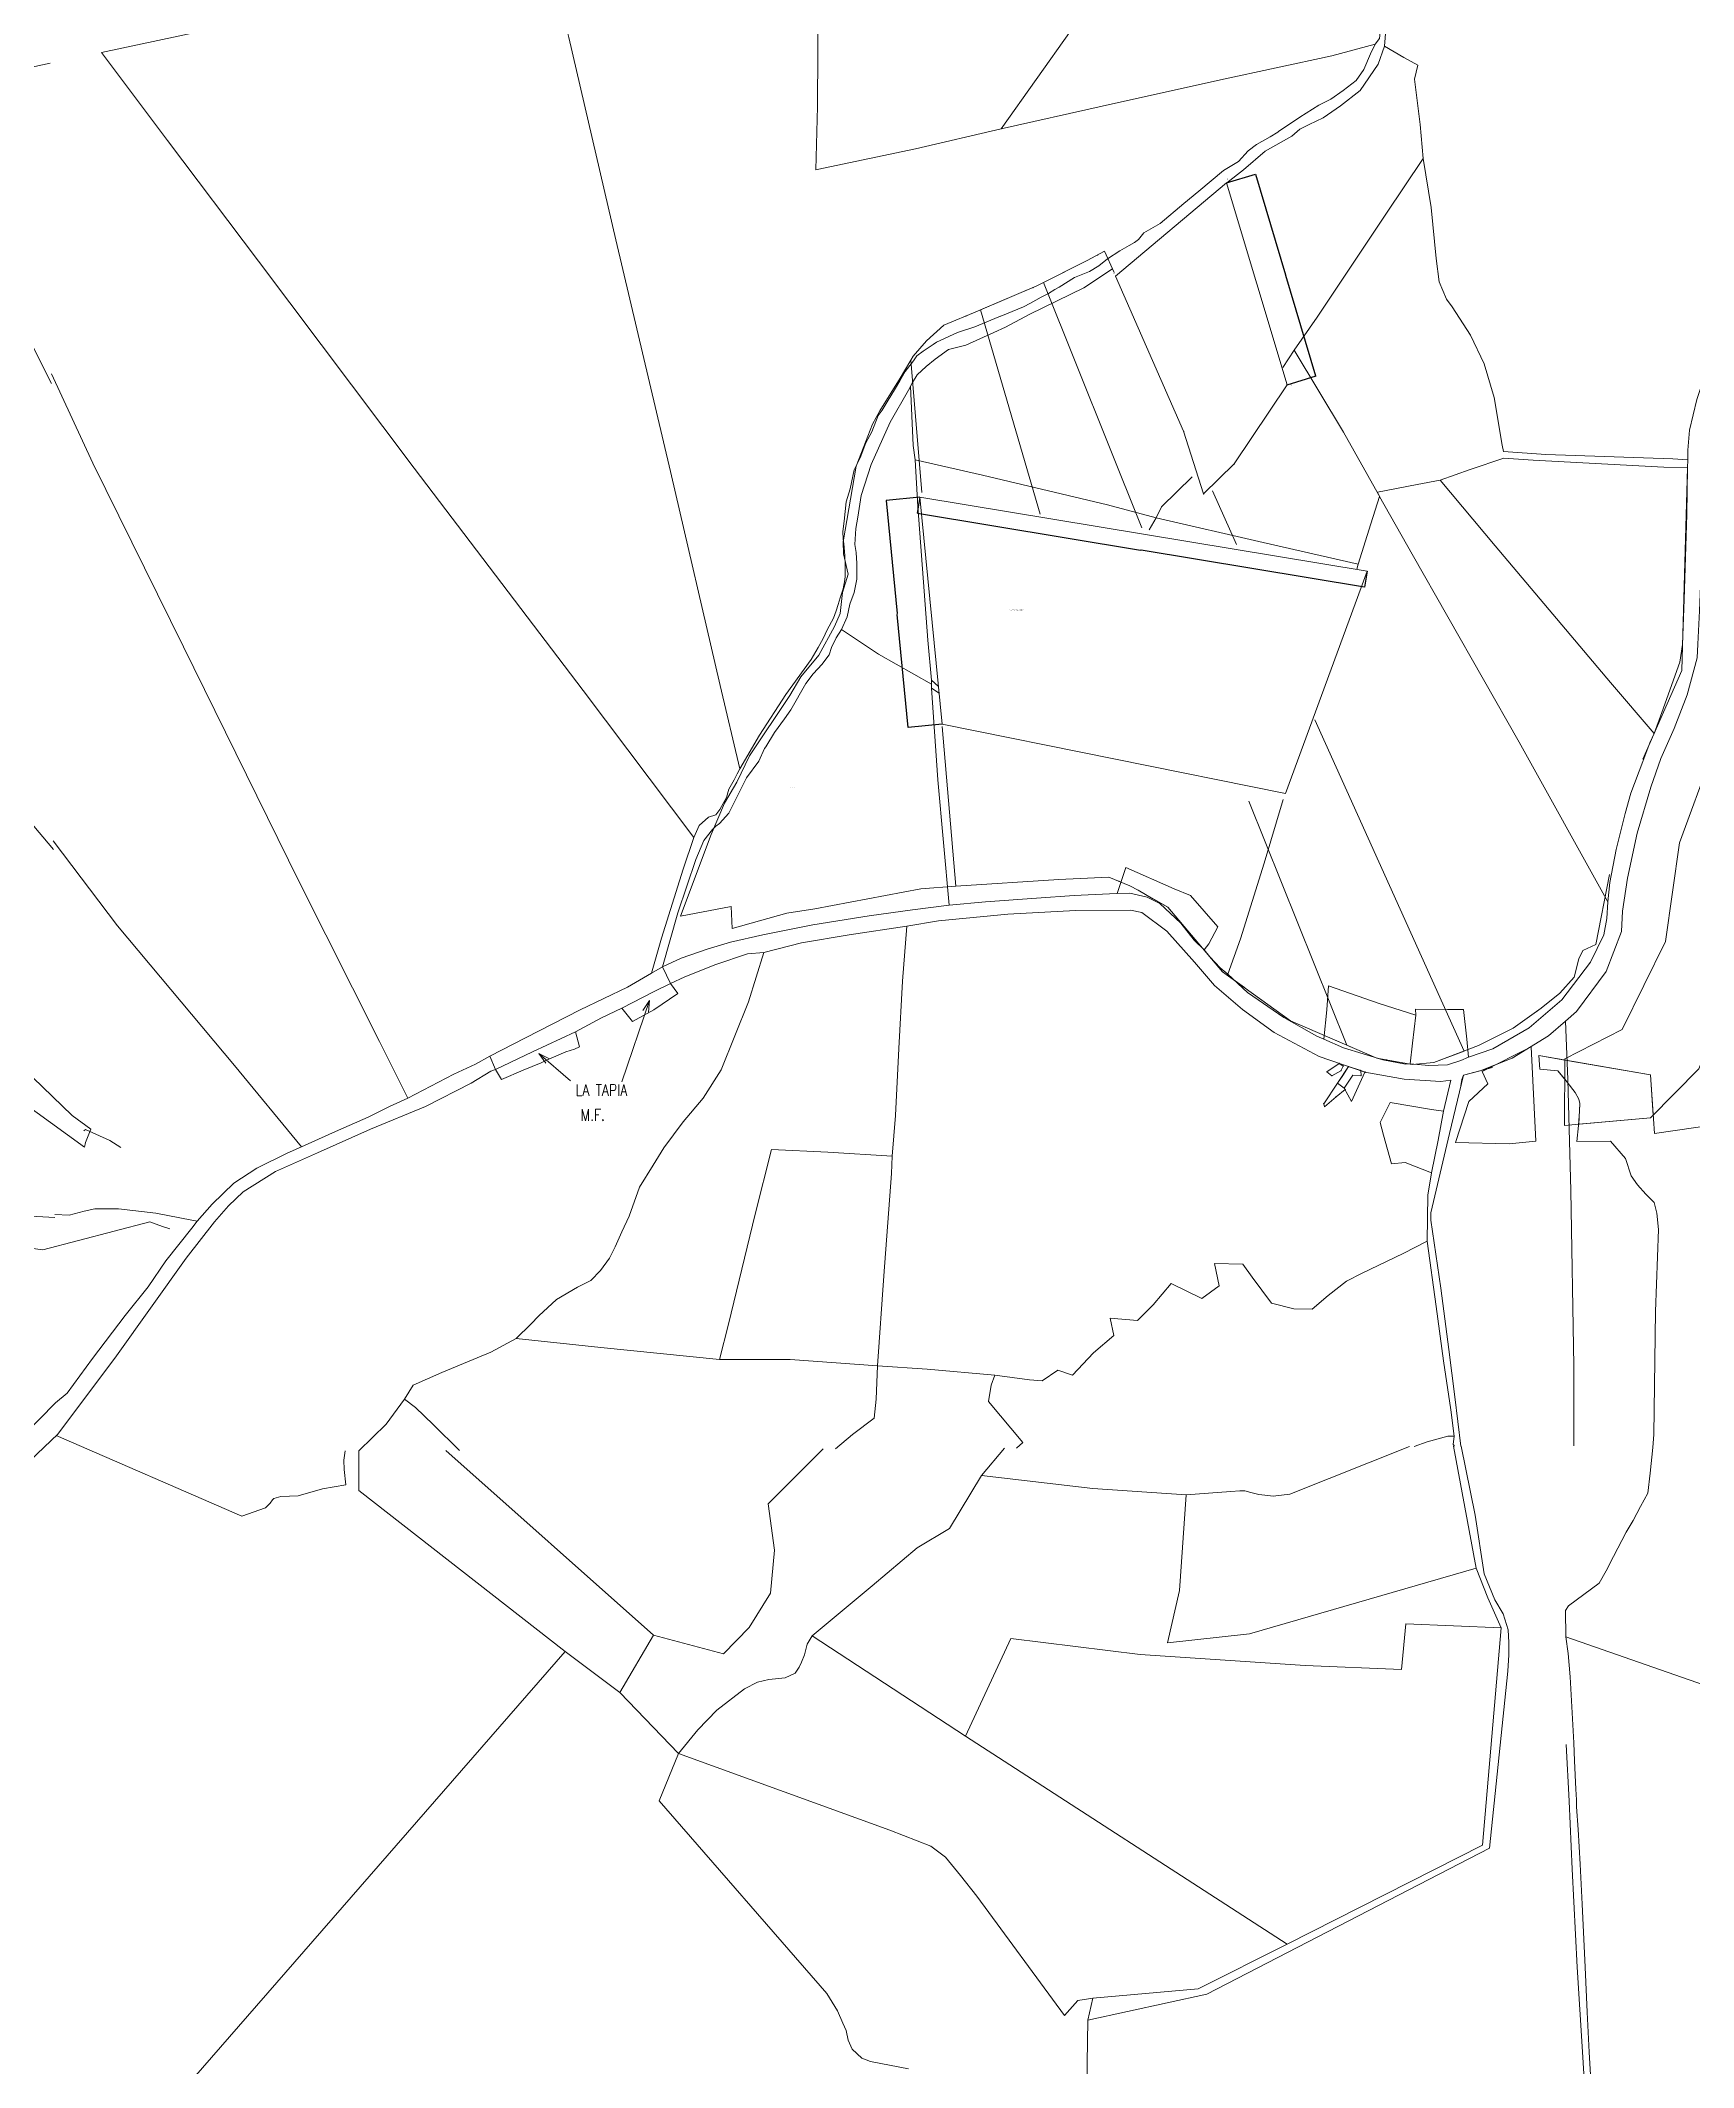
# Model space of a CAD drawing. Header units: millimetres. Extents: x 3522 to 28992, y 3906 to 26953.
# Drawn here: x 15962 to 18862, y 16679 to 20235 of the extents above; entities that cross this region are included whole.
import ezdxf
from ezdxf.enums import TextEntityAlignment as Align

# ---------------------------------------------------------------- set-up
doc = ezdxf.new("R2010")
doc.units = ezdxf.units.MM
for name, color, linetype in [('-2', 1, 'Continuous'), ('-3', 7, 'Continuous'), ('2', 7, 'Continuous'), ('20', 7, 'Continuous'), ('CVL_CUADCON_LIN', 8, 'Continuous'), ('CVL_CUADCON_TIT', 1, 'Continuous'), ('CVL_PUNTO', 250, 'Continuous'), ('CVL_PUNTO_NUM', 2, 'Continuous')]:
    doc.layers.add(name, color=color, linetype=linetype)
doc.layers.add('1ER CEDULA', color=7, linetype='Continuous', lineweight=0)
doc.styles.add('MONOTXT4', font='Monotxt4.shx')
doc.styles.add('ROMANS', font='ROMANS', dxfattribs={"height": 0.2})
doc.dimstyles.new('STANDARD$0', dxfattribs={"dimtxt": 0.6, "dimasz": 0.5, "dimexe": 0.125, "dimexo": 0.000625, "dimgap": 0.0625, "dimtad": 0, "dimzin": 1, "dimdsep": 46, "dimtxsty": 'ROMANS', "dimblk1": 'ARCHTICK', "dimblk2": 'ARCHTICK', "dimsah": 1, "dimcen": 2.5, "dimclrd": 1, "dimclre": 1, "dimclrt": 30, "dimaunit": 1, "dimadec": 0, "dimazin": 0, "dimtfac": 1, "dimtix": 1, "dimtofl": 0, "dimtmove": 1, "dimatfit": 3, "dimldrblk": 'ARCHTICK', "dimfxl": 1, "dimtolj": 1, "dimtzin": 1, "dimarcsym": 0})

# ---------------------------------------------------------------- blocks, each defined once
blk = doc.blocks.new('_ARCHTICK')
at = {"color": 0, "linetype": 'ByBlock', "const_width": 0.15}
blk.add_lwpolyline([(-0.5, -0.5), (0.5, 0.5)], dxfattribs=at)
blk = doc.blocks.new('*D8')
at = {"layer": 'CVL_CUADCON_TIT', "color": 1, "lineweight": -2, "ltscale": 0.5, "transparency": 16777216}
for p, q in [((17504.8, 19433.8), (17445.2, 19428)), ((17445.3, 19428), (17464.6, 19229.6)), ((17484, 19029.8), (17464.7, 19228.1)), ((17543.5, 19035.6), (17483.9, 19029.8))]:
    blk.add_line(p, q, dxfattribs=at)
at = {"layer": 'Defpoints', "color": 0, "linetype": 'ByBlock', "ltscale": 0.5, "transparency": 16777216}
for p in [(17504.8, 19433.8), (17484, 19029.8), (17543.5, 19035.6)]:
    blk.add_point(p, dxfattribs=at)
at = {"layer": 'CVL_CUADCON_TIT', "color": 1, "linetype": 'ByBlock', "lineweight": -2, "ltscale": 0.5, "transparency": 16777216, "xscale": 0.5, "yscale": 0.5, "zscale": 0.5}
for p, rotation in [((17445.3, 19428), 95.55085278129665), ((17484, 19029.8), 275.5508527812966)]:
    blk.add_blockref('_ARCHTICK', p, dxfattribs=dict(at, rotation=rotation))
at = {"layer": 'CVL_CUADCON_TIT', "color": 30, "linetype": 'ByBlock', "lineweight": 0, "ltscale": 0.5, "transparency": 16777216, "insert": (17464.7, 19228.9), "char_height": 0.2, "attachment_point": 5, "rotation": 275.5509, "style": 'ROMANS'}
blk.add_mtext('\\A1;400.09m.', dxfattribs=at)
blk = doc.blocks.new('*D9')
at = {"layer": 'CVL_CUADCON_TIT', "color": 1, "lineweight": -2, "ltscale": 0.5, "transparency": 16777216}
for p, q in [((17504.8, 19433.8), (17500.1, 19405.6)), ((17500.2, 19405.7), (17891.6, 19341.1)), ((18284.4, 19276.2), (17893, 19340.8)), ((18289.1, 19304.2), (18284.4, 19276.1))]:
    blk.add_line(p, q, dxfattribs=at)
at = {"layer": 'Defpoints', "color": 0, "linetype": 'ByBlock', "ltscale": 0.5, "transparency": 16777216}
for p in [(17504.8, 19433.8), (18289.1, 19304.2), (18284.4, 19276.2)]:
    blk.add_point(p, dxfattribs=at)
at = {"layer": 'CVL_CUADCON_TIT', "color": 1, "linetype": 'ByBlock', "lineweight": -2, "ltscale": 0.5, "transparency": 16777216, "xscale": 0.5, "yscale": 0.5, "zscale": 0.5}
for p, rotation in [((17500.2, 19405.7), 170.6214751906938), ((18284.4, 19276.2), 350.6214751906938)]:
    blk.add_blockref('_ARCHTICK', p, dxfattribs=dict(at, rotation=rotation))
at = {"layer": 'CVL_CUADCON_TIT', "color": 30, "linetype": 'ByBlock', "lineweight": 0, "ltscale": 0.5, "transparency": 16777216, "insert": (17892.3, 19341), "char_height": 0.2, "attachment_point": 5, "rotation": 350.6215, "style": 'ROMANS'}
blk.add_mtext('\\A1;794.88m.', dxfattribs=at)
blk = doc.blocks.new('*D7')
at = {"layer": 'CVL_CUADCON_TIT', "color": 1, "lineweight": -2, "ltscale": 0.5, "transparency": 16777216}
for p, q in [((18042.5, 19985.1), (18093.3, 20000.4)), ((18093.2, 20000.4), (18146.1, 19824.1)), ((18199.4, 19646.4), (18146.5, 19822.7)), ((18148.7, 19631.2), (18199.5, 19646.5))]:
    blk.add_line(p, q, dxfattribs=at)
at = {"layer": 'Defpoints', "color": 0, "linetype": 'ByBlock', "ltscale": 0.5, "transparency": 16777216}
for p in [(18042.5, 19985.1), (18199.4, 19646.4), (18148.7, 19631.2)]:
    blk.add_point(p, dxfattribs=at)
at = {"layer": 'CVL_CUADCON_TIT', "color": 1, "linetype": 'ByBlock', "lineweight": -2, "ltscale": 0.5, "transparency": 16777216, "xscale": 0.5, "yscale": 0.5, "zscale": 0.5}
for p, rotation in [((18093.2, 20000.4), 106.7085637605248), ((18199.4, 19646.4), 286.7085637605248)]:
    blk.add_blockref('_ARCHTICK', p, dxfattribs=dict(at, rotation=rotation))
at = {"layer": 'CVL_CUADCON_TIT', "color": 30, "linetype": 'ByBlock', "lineweight": 0, "ltscale": 0.5, "transparency": 16777216, "insert": (18146.3, 19823.4), "char_height": 0.2, "attachment_point": 5, "rotation": 286.7086, "style": 'ROMANS'}
blk.add_mtext('\\A1;369.53m.', dxfattribs=at)

msp = doc.modelspace()

# ---------------------------------------------------------------- linework, layer by layer
at = {"layer": '-2', "color": 1, "linetype": 'ByBlock', "lineweight": 0}
for p, q in [((15727.053, 20140.489), (15978.921, 20195.182)), ((15726.459, 20140.376), (15981.243, 19633.197)), ((15984.622, 18815.486), (15241.594, 19699.159)), ((16673.098, 17761.025), (17037.353, 17437.304)), ((17653.292, 17765.181), (17612.638, 17717.057)), ((18363.364, 17768.191), (18153.522, 17684.289)), ((17037.353, 17437.304), (16978.126, 17336.532)), ((16978.126, 17336.532), (17081.003, 17229.259))]:
    msp.add_line(p, q, dxfattribs=at)
for points in [[(15772.839, 18155.027), (15790.965, 18159.405), (15808.231, 18159.139), (15816.611, 18161.165), (15825.752, 18161.667), (15836.671, 18163.691), (15844.797, 18165.97), (15851.399, 18166.22), (15862.063, 18166.72), (15869.427, 18167.985), (15872.729, 18169.252), (15887.964, 18170.257), (15890.249, 18170.256), (15899.643, 18168.979), (15907.768, 18169.228), (15928.335, 18170.229), (15935.953, 18172.001), (15955.757, 18171.48), (15987.288, 18170.204)], [(15988.632, 17844.926), (15683.495, 17534.193), (15650.205, 17505.782), (15633.798, 17489.669), (15621.202, 17473.519), (15606.317, 17457.137)], [(15992.264, 17789.83), (15710.069, 17521.235), (15690.817, 17499.556), (15672.385, 17484.478), (15652.149, 17466.621), (15635.167, 17442.887), (15621.251, 17421.158), (15594.132, 17371.847), (15582.016, 17352.389), (15567.403, 17338.038), (15550.527, 17326.503), (15513.805, 17308.436)], [(15989.661, 17787.353), (16315.419, 17645.865), (16356.919, 17660.619), (16364.841, 17668.958), (16369.188, 17674.268), (16371.489, 17676.795), (16383.707, 17680.537), (16414.207, 17681.382), (16456.712, 17693.844), (16497.919, 17700.979)], [(18441.749, 17786.167), (18440.195, 17771.684), (18442.209, 17768.525)], [(16497.919, 17700.979), (16494.755, 17727.924), (16494.331, 17744.185), (16496.451, 17760.276)], [(16520.345, 17760.378), (16520.485, 17690.944), (16882.181, 17408.455), (16978.126, 17336.532)], [(17335.128, 17763.832), (17238.55, 17667.594), (17249.818, 17586.241), (17242.819, 17510.578), (17205.405, 17450.583), (17160.182, 17404.096), (17037.353, 17437.304)], [(17971.811, 17683.534), (17959.759, 17515.432), (17938.7, 17423.845), (18082.622, 17439.547), (18480.683, 17554.414)], [(18524.361, 17449.761), (18357.177, 17456.799), (18349.647, 17376.821)], [(15994.709, 16369.396), (16178.872, 16600.527), (16882.181, 17408.455)]]:
    msp.add_lwpolyline(points, dxfattribs=at)
at = {"layer": '-3', "color": 1, "linetype": 'ByBlock', "lineweight": 0}
for p, q in [((18440.378, 17768.517), (18480.683, 17554.414)), ((17584.604, 17259.955), (17315.623, 17435.737)), ((18148.673, 16895.037), (17584.604, 17259.955)), ((17808.15, 16800.422), (17799.307, 16761.35))]:
    msp.add_line(p, q, dxfattribs=at)
for points in [[(17799.307, 16761.35), (18007.681, 16807.173), (18504.062, 17063.237), (18535.658, 17373.741), (18537.839, 17402.435), (18537.443, 17424.03), (18536.542, 17446.39), (18527.538, 17474.384), (18512.926, 17499.108), (18494.356, 17544.684), (18478.371, 17647.657), (18454.091, 17768.575)], [(17612.638, 17717.057), (17556.756, 17624.141), (17499.908, 17590.167), (17420.781, 17523.548), (17315.623, 17435.737)], [(17612.638, 17717.057), (17807.952, 17694.618), (17971.811, 17683.534)], [(17971.811, 17683.534), (18050.114, 17689.19), (18066.131, 17690.37), (18074.518, 17690.577), (18085.176, 17687.468), (18098.882, 17684.089), (18115.135, 17681.965), (18124.026, 17681.153), (18153.522, 17684.289)], [(18480.683, 17554.414), (18501.001, 17502.731), (18524.361, 17449.761)], [(17315.623, 17435.737), (17306.906, 17421.052), (17301.983, 17402.789), (17297.086, 17389.607), (17292.974, 17380.739), (17285.806, 17370.618), (17268.226, 17362.08), (17239.748, 17359.192), (17219.648, 17354.733), (17196.97, 17343.175), (17148.489, 17305.343), (17115.021, 17271.237), (17081.003, 17229.259)], [(17584.604, 17259.955), (17664.271, 17430.979), (17891.07, 17403.282), (18180.682, 17383.615), (18349.647, 17376.821)], [(18524.361, 17449.761), (18491.384, 17068.897), (18148.673, 16895.037)], [(17081.003, 17229.259), (17047.281, 17146.126), (17341.344, 16808.131), (17359.994, 16778.05), (17369.538, 16756.149), (17375.062, 16743.163), (17378.788, 16726.629), (17386.076, 16710.838), (17402.512, 16694.742), (17418.239, 16689.065), (17484.5, 16675.99)], [(17808.15, 16800.422), (17781.444, 16796.253), (17758.435, 16769.71), (17604.751, 16979.136), (17575.714, 17015.626), (17549.704, 17047.527), (17523.883, 17066.978), (17452.108, 17095.072), (17081.003, 17229.259)], [(18148.673, 16895.037), (17992.482, 16816.658), (17808.15, 16800.422)], [(17799.307, 16761.35), (17792.386, 16308.195), (17964.875, 15951.324), (17826.137, 15562.419), (17821.281, 15508.083), (17816.782, 15375.503), (17822.022, 15258.619), (17798.906, 15211.499)]]:
    msp.add_lwpolyline(points, dxfattribs=at)
at = {"color": 1, "linetype": 'ByBlock', "lineweight": 0}
for p, q in [((17798.04, 19848.851), (17709.901, 19804.743)), ((17798.04, 19848.851), (17709.901, 19804.743)), ((17709.901, 19804.743), (17605.856, 19760.146)), ((17709.901, 19804.743), (17605.856, 19760.146)), ((17605.856, 19760.146), (17546.857, 19735.733)), ((17605.856, 19760.146), (17546.857, 19735.733)), ((17516.11, 19708.31), (17492.913, 19681.371)), ((17516.11, 19708.31), (17492.913, 19681.371)), ((17546.857, 19735.733), (17516.11, 19708.31)), ((17546.857, 19735.733), (17516.11, 19708.31)), ((17492.913, 19681.371), (17488.534, 19674.203)), ((17492.913, 19681.371), (17488.534, 19674.203)), ((17488.534, 19674.203), (17508.21, 19442.259)), ((17488.534, 19674.203), (17508.21, 19442.259)), ((17543.513, 19031.278), (17567.863, 18751.256)), ((17543.513, 19031.278), (17567.863, 18751.256)), ((17567.863, 18751.256), (17748.073, 18763.274)), ((17567.863, 18751.256), (17748.073, 18763.274)), ((17748.073, 18763.274), (17835.938, 18767.142)), ((17748.073, 18763.274), (17835.938, 18767.142)), ((17835.938, 18767.142), (17873.117, 18752.119)), ((17835.938, 18767.142), (17873.117, 18752.119)), ((17873.117, 18752.119), (17887.678, 18744.139)), ((17873.117, 18752.119), (17887.678, 18744.139)), ((17887.678, 18744.139), (17939.45, 18714.311)), ((17887.678, 18744.139), (17939.45, 18714.311)), ((18690.413, 18649.067), (18714.284, 18771.665)), ((18690.413, 18649.067), (18714.284, 18771.665)), ((17939.45, 18714.311), (18035.463, 18601.024)), ((17939.45, 18714.311), (18035.463, 18601.024)), ((18660.455, 18623.8), (18667.286, 18638.688)), ((18660.455, 18623.8), (18667.286, 18638.688)), ((18667.286, 18638.688), (18690.413, 18649.067)), ((18667.286, 18638.688), (18690.413, 18649.067)), ((18035.463, 18601.024), (18154.604, 18514.917)), ((18035.463, 18601.024), (18154.604, 18514.917)), ((18652.068, 18591.439), (18660.455, 18623.8)), ((18652.068, 18591.439), (18660.455, 18623.8)), ((18627.065, 18563.693), (18652.068, 18591.439)), ((18627.065, 18563.693), (18652.068, 18591.439)), ((18545.313, 18502.173), (18594.375, 18537.196)), ((18545.313, 18502.173), (18594.375, 18537.196)), ((18594.375, 18537.196), (18627.065, 18563.693)), ((18594.375, 18537.196), (18627.065, 18563.693)), ((18154.604, 18514.917), (18306.048, 18449.421)), ((18154.604, 18514.917), (18306.048, 18449.421)), ((18484.613, 18471.631), (18545.313, 18502.173)), ((18484.613, 18471.631), (18545.313, 18502.173)), ((18405.892, 18441.896), (18484.613, 18471.631)), ((18405.892, 18441.896), (18484.613, 18471.631)), ((18306.048, 18449.421), (18368.129, 18438.131)), ((18306.048, 18449.421), (18368.129, 18438.131)), ((18368.129, 18438.131), (18405.892, 18441.896)), ((18368.129, 18438.131), (18405.892, 18441.896))]:
    msp.add_line(p, q, dxfattribs=at)
at = {"color": 1, "linetype": 'ByBlock', "lineweight": 0, "ltscale": 0.5}
for p, q in [((18218.522, 18425.787), (18240.158, 18440.385)), ((18227.423, 18418.505), (18218.522, 18425.787)), ((18243.22, 18427.339), (18227.423, 18418.505)), ((18247.386, 18435.542), (18243.22, 18427.339)), ((18256.748, 18434.699), (18277.979, 18427.876)), ((18285.298, 18425.18), (18261.945, 18373.622)), ((18277.979, 18427.876), (18285.298, 18425.18)), ((18277.979, 18427.876), (18278.635, 18418.549)), ((18249.092, 18397.116), (18237.417, 18405.882)), ((18249.092, 18397.116), (18263.912, 18419.446)), ((18249.092, 18397.116), (18261.945, 18373.622)), ((18278.635, 18418.549), (18263.912, 18419.446)), ((18212.96, 18369.425), (18214.211, 18363.864)), ((18214.211, 18363.864), (18234.542, 18381.753))]:
    msp.add_line(p, q, dxfattribs=at)
at = {"color": 1, "linetype": 'ByBlock', "lineweight": 0}
msp.add_lwpolyline([(17508.21, 19442.259), (17488.534, 19674.203), (17470.084, 19642.709), (17434.605, 19585.109), (17421.374, 19562.091), (17392.826, 19488.269), (17369.867, 19355.621), (17370.399, 19334.477), (17378.808, 19298.805), (17369.036, 19266.658), (17364.886, 19229.489), (17354.962, 19207.143), (17327.55, 19156.37), (17296.002, 19118.747), (17276.581, 19085.852), (17205.73, 18979.851), (17183.434, 18933.76), (17161.76, 18896.796), (17138.594, 18841.665), (17084.866, 18698.409), (17173.516, 18715.538), (17175.313, 18677.13), (17271.219, 18704.188), (17320.267, 18711.567), (17506.458, 18746.822), (17567.863, 18751.256), (17543.513, 19031.278)], dxfattribs=at)
at = {"color": 1, "linetype": 'ByBlock', "lineweight": 0, "ltscale": 0.5, "flags": 128}
for points in [[(18240.158, 18440.385), (18247.386, 18435.542), (18243.22, 18427.339), (18227.423, 18418.505), (18218.522, 18425.787)], [(18256.748, 18434.699), (18277.979, 18427.876), (18278.635, 18418.549), (18263.912, 18419.446), (18249.092, 18397.116), (18237.417, 18405.882)], [(18277.979, 18427.876), (18285.298, 18425.18), (18261.945, 18373.622), (18249.092, 18397.116), (18263.912, 18419.446), (18278.635, 18418.549)], [(18237.417, 18405.882), (18249.092, 18397.116), (18250.647, 18394.275), (18234.542, 18381.753), (18214.211, 18363.864), (18212.96, 18369.425)]]:
    msp.add_lwpolyline(points, close=True, dxfattribs=at)
for points in [[(18240.158, 18440.385), (18247.386, 18435.542)], [(18256.748, 18434.699), (18246.275, 18419.086)], [(18212.96, 18369.425), (18237.417, 18405.882)], [(18250.647, 18394.275), (18234.542, 18381.753)], [(18237.417, 18405.882), (18246.275, 18419.086)], [(18453.485, 18400.994), (18455.066, 18411.88), (18458.054, 18419.731)]]:
    msp.add_lwpolyline(points, dxfattribs=at)
at = {"color": 1, "linetype": 'ByBlock', "lineweight": 0}
for points, elevation in [([(18974.609, 18343.554), (18793.485, 18317.448), (18786.084, 18420.098), (18590.145, 18454.086), (18591.857, 18430.09), (18623.41, 18427.159), (18640.262, 18407.451), (18654.223, 18389.147), (18660.648, 18377.347), (18662.046, 18369.725), (18661.459, 18356.677), (18660.147, 18331.216), (18656.857, 18303.516), (18715.82, 18303.855), (18742.467, 18273.563), (18752.543, 18243.329), (18763.141, 18227.346), (18777.848, 18211.034), (18792.9, 18196.083), (18797.163, 18177.363), (18800.457, 18148.942), (18795.266, 18005.174), (18791.803, 17789.445), (18790.424, 17766.354), (18785.393, 17721.28), (18781.676, 17686.269), (18768.577, 17663.049), (18755.718, 17638.207), (18743.442, 17617.546), (18721.546, 17575.182), (18708.67, 17549.744), (18696.369, 17528.566), (18642.123, 17488.415), (18637.231, 17480.116), (18637.718, 17434.428), (18931.009, 17331.597)], 35.403), ([(18681.991, 16645.6), (18678.449, 16705.368), (18675.402, 16775.731), (18671.551, 16854.69), (18666.37, 16965.351), (18662.755, 17035.549), (18659.462, 17096.078), (18656.52, 17135.784), (18656.601, 17148.321), (18655.378, 17166.814), (18652.656, 17216.748), (18651.608, 17248.007), (18645.427, 17363.923), (18641.699, 17405.011), (18637.718, 17434.428), (18931.009, 17331.597), (19291.545, 17325.986), (19270.388, 17069.003), (19257.129, 16933.009), (19135.698, 16082.406)], 35.424), ([(18638.14, 17245.228), (18643.368, 17145.657), (18649.016, 17026.692), (18657.768, 16854.684), (18667.035, 16705.866), (18672.41, 16619.277), (18677.952, 16504.064), (18692.123, 16252.517)], 35.424)]:
    msp.add_lwpolyline(points, dxfattribs=dict(at, elevation=elevation))
at = {"color": 1, "linetype": 'ByBlock', "lineweight": 0, "ltscale": 10, "flags": 128}
msp.add_lwpolyline([(16189.084, 18150.287), (16176.084, 18154.287), (16154.084, 18162.287), (15966.084, 18113.287), (15743.084, 18143.287)], dxfattribs=at)
at = {"color": 1, "linetype": 'ByBlock', "lineweight": 0, "ltscale": 0.5}
for p in [(18218.522, 18425.787), (18240.158, 18440.385), (18243.22, 18427.339), (18247.386, 18435.542), (18256.748, 18434.699), (18277.979, 18427.876), (18285.298, 18425.18), (18286.842, 18424.896), (18227.423, 18418.505), (18237.417, 18405.882), (18246.275, 18419.086), (18249.092, 18397.116), (18250.647, 18394.275), (18263.912, 18419.446), (18278.635, 18418.549), (18212.96, 18369.425), (18234.542, 18381.753)]:
    msp.add_point(p, dxfattribs=at)
at = {"layer": '1ER CEDULA', "color": 1, "linetype": 'ByBlock', "lineweight": 0}
for p in [(17816.417, 19858.894), (17702.794, 19801.697), (17585.744, 19751.824), (17853.671, 18759.977), (18069.389, 18576.505), (18587.703, 18532.433), (18323.311, 18446.282)]:
    msp.add_point(p, dxfattribs=at)
at = {"layer": '2', "color": 1, "linetype": 'ByBlock', "lineweight": 0}
for p, q in [((17842.261, 19834.285), (17792.208, 19801.436)), ((17792.208, 19801.436), (17697.343, 19755.127)), ((17697.343, 19755.127), (17654.866, 19732.09)), ((17634.267, 19722.73), (17585.185, 19700.468)), ((17654.866, 19732.09), (17634.267, 19722.73)), ((17531.526, 19676.183), (17515.492, 19663.256)), ((17554.681, 19692.908), (17531.526, 19676.183)), ((17585.185, 19700.468), (17554.681, 19692.908)), ((18161.145, 19691.878), (18141.327, 19661.181)), ((17491.805, 19635.095), (17484.41, 19621.641)), ((17499.963, 19648.294), (17491.805, 19635.095)), ((17515.492, 19663.256), (17499.963, 19648.294)), ((18851.28, 19485.316), (18851.817, 19499.548)), ((17982.467, 19469.464), (17928.354, 19416.871)), ((18311.022, 19435.122), (18307.226, 19442.501)), ((17928.354, 19416.871), (17918.914, 19397.83)), ((17525.246, 19098.765), (17538.207, 19089.837)), ((17537.068, 19101.565), (17525.275, 19112.744)), ((17034.107, 18598.874), (17053.184, 18609.508)), ((17067.352, 18580.504), (17053.184, 18609.508)), ((17030.053, 18550.537), (16981.866, 18407.76)), ((16760.122, 18429.681), (16750.261, 18452.83)), ((16836.412, 18457.732), (16891.738, 18409.545)), ((18436.186, 18410.882), (18422.862, 18356.776))]:
    msp.add_line(p, q, dxfattribs=at)
for points in [[(18358.918, 20722.804), (18358.092, 20692.054), (18332.953, 20453.713), (18325.163, 20373.164), (18314.578, 20292.112), (18314.019, 20267.207), (18310.911, 20238.748), (18303.268, 20228.853)], [(18059.5, 20663.459), (17996.048, 20572.607), (17769.77, 20253.11), (17646.95, 20080.293)], [(17646.95, 20080.293), (17496.722, 20045.285), (17335.57, 20011.061), (17322.352, 20008.04), (17324.869, 20119.098), (17326.289, 20313.775), (17329.444, 20487.354)], [(16068.943, 20214.269), (16337.868, 20271.392), (16724.476, 20351.901), (16854.616, 20379.074)], [(16854.616, 20379.074), (16888.628, 20240.49), (16971.481, 19885.519), (17067.437, 19478.674), (17154.566, 19103.109), (17188.563, 18957.154)], [(18851.817, 19499.548), (18851.597, 19516.068), (18854.465, 19551.389), (18867.281, 19605.242), (18881.085, 19646.131), (18906.846, 19693.857), (18975.612, 19774.785), (19143.145, 19945.728), (19208.82, 20005.569), (19240.646, 20038.033), (19273.28, 20092.352), (19300.571, 20143.125), (19323.265, 20182.47), (19329.123, 20189.828), (19375.953, 20228.868), (19449.488, 20281.067), (19491.971, 20306.901)], [(18319.775, 20225.259), (18321.868, 20254.482)], [(16068.943, 20214.269), (16184.732, 20059.5), (16344.611, 19847.962), (16617.238, 19484.965), (16913.944, 19094.469), (17108.281, 18836.856)], [(17188.563, 18957.154), (17223.493, 19016.043), (17269.374, 19087.362), (17313.964, 19149.281), (17325.948, 19169.841), (17334.874, 19185.58), (17341.765, 19200.814), (17352.987, 19221.631), (17357.587, 19234.583), (17361.168, 19245.758), (17364.495, 19257.442), (17369.862, 19272.934), (17373.198, 19288.684), (17373.719, 19295.037), (17373.741, 19305.457), (17373.506, 19314.861), (17372.777, 19330.62), (17371.298, 19352.48), (17370.296, 19359.344), (17370.296, 19359.598), (17369.563, 19373.324), (17371.634, 19391.873), (17375.26, 19425.413), (17382.168, 19448.526), (17389.096, 19481.551), (17399.811, 19502.623), (17409.521, 19529.034), (17420.232, 19548.327), (17431.47, 19577.022), (17438.35, 19586.411), (17448.803, 19603.926), (17460.02, 19622.455), (17469.707, 19637.938), (17478.887, 19654.184), (17493.663, 19672.96), (17499.27, 19681.589), (17510.212, 19689.953), (17527.767, 19701.607), (17533.873, 19705.66), (17570.749, 19722.864), (17601.005, 19732.966), (17615.245, 19738.781), (17636.35, 19747.378), (17645.759, 19751.17), (17646.521, 19751.169), (17686.445, 19767.858), (17698.653, 19774.186), (17717.477, 19784.82), (17730.447, 19791.147), (17741.388, 19798.494), (17749.018, 19802.544), (17775.984, 19819.007), (17802.429, 19829.625), (17818.711, 19840.011), (17833.472, 19851.925), (17855.351, 19866.111), (17871.631, 19875.48), (17881.042, 19880.543), (17887.913, 19885.866), (17897.338, 19897.537), (17925.829, 19914.25), (17967.568, 19948.981), (17994.036, 19970.527), (18037.305, 20007.288), (18063.506, 20022.735), (18080.568, 20041.507), (18095.073, 20052.913), (18119.238, 20066.331), (18132.466, 20074.182), (18133.739, 20075.45), (18170.886, 20100.787), (18204.467, 20121.81), (18225.577, 20132.44), (18247.203, 20147.135), (18270.106, 20164.877), (18283.612, 20184.418), (18295.102, 20211.842), (18303.268, 20228.853)], [(17646.95, 20080.293), (17824.119, 20119.82), (18032.045, 20166.398), (18227.004, 20208.174), (18303.268, 20228.853)], [(18319.775, 20225.259), (18308.277, 20193.769), (18276.93, 20147.326), (18242.32, 20120.459), (18211.788, 20099.429), (18187.373, 20087.79), (18171.35, 20079.437), (18156.842, 20067.268), (18110.039, 20040.936), (18072.115, 20008.485), (18043.224, 19985.647)], [(18319.775, 20225.259), (18353.525, 20205.11), (18378.142, 20191.842)], [(18378.142, 20191.842), (18372.248, 20167.456), (18382.245, 20087.631), (18387.711, 20027.894)], [(18387.711, 20027.894), (18321.704, 19930.44), (18201.662, 19749.739), (18161.145, 19691.878)], [(18387.711, 20027.894), (18401.253, 19942.217), (18410.213, 19852.737), (18415.464, 19811.807), (18428.612, 19781.281), (18438.494, 19768.044), (18470.657, 19718.163), (18494.435, 19667.79), (18511.844, 19608.79), (18525.897, 19524.891), (18528.161, 19513.957), (18602.593, 19508.717), (18825.651, 19501.128), (18851.817, 19499.548)], [(18309.124, 19438.811), (18247.484, 19548.1), (18161.145, 19691.878)], [(15981.174, 19650.153), (16053.727, 19493.275), (16212.869, 19171.182), (16415.017, 18759.792), (16556.46, 18478.909), (16606.559, 18379.176)], [(17484.41, 19621.641), (17452.28, 19565.287), (17419.097, 19491.145), (17401.707, 19436.794), (17396.039, 19398.683), (17392.186, 19378.613), (17390.604, 19350.914), (17392.607, 19336.932), (17393.838, 19317.614), (17394.034, 19289.911), (17389.413, 19266.793), (17381.494, 19246.223), (17377.128, 19223.613), (17366.92, 19201.778)], [(17488.107, 19628.368), (17492.592, 19524.538), (17496.097, 19499.369)], [(17496.097, 19499.369), (17614.692, 19472.178), (17833.593, 19420.63), (17918.914, 19397.83)], [(17496.097, 19499.369), (17501.262, 19417.268), (17518.56, 19182.649), (17525.275, 19112.744), (17525.246, 19098.765)], [(18851.28, 19485.316), (18809.36, 19486.422), (18580.469, 19498.852), (18528.9, 19502.519), (18469.66, 19482.567), (18417.282, 19463.616)], [(18307.226, 19442.501), (18377.123, 19456.077), (18417.282, 19463.616)], [(18417.282, 19463.616), (18513.844, 19348.535), (18715.84, 19108.443), (18792.638, 19019.073)], [(18792.638, 19019.073), (18805.926, 19055.897), (18837.615, 19144.529), (18842.506, 19175.525), (18845.21, 19254.052), (18849.839, 19403.483), (18851.28, 19485.316)], [(18311.022, 19435.122), (18295.677, 19386.866), (18273.68, 19316.004)], [(18711.485, 18723.667), (18556.067, 19004.071), (18367.977, 19333.595), (18311.022, 19435.122)], [(17918.914, 19397.83), (17906.781, 19376.434)], [(17918.914, 19397.83), (18106.835, 19354.226), (18273.68, 19316.004)], [(18876.403, 19348.53), (18875.302, 19307.614), (18872.355, 19234.425), (18869.185, 19175.977), (18868.119, 19152.089), (18850.453, 19087.063), (18827.973, 19028.148), (18804.235, 18975.335), (18786.853, 18924.796), (18763.058, 18844.534), (18745.871, 18765.275), (18737.112, 18707.348), (18735.26, 18672.024), (18708.182, 18601.428), (18656.46, 18531.137), (18636.863, 18514.659)], [(18273.68, 19316.004), (18270.871, 19307.239)], [(17053.184, 18609.508), (17080.059, 18704.757), (17111.504, 18797.964), (17125.801, 18831.482), (17140.577, 18850.766), (17146.433, 18856.599), (17153.302, 18861.159), (17169.6, 18879.17), (17200.726, 18941.371), (17222.128, 18970.553), (17232.337, 18992.642), (17234.63, 18995.687), (17249.418, 19020.817), (17267.254, 19045.178), (17278.211, 19060.658), (17304.476, 19107.112), (17317.468, 19123.604), (17333.256, 19140.853), (17339.88, 19149.48), (17345.486, 19157.347), (17349.577, 19169.791), (17357.489, 19187.057), (17366.92, 19201.778)], [(17525.261, 19105.755), (17432.126, 19158.434), (17366.92, 19201.778)], [(17555.707, 18718.237), (17536.346, 18938.118), (17525.246, 19098.765)], [(18711.485, 18723.667), (18714.858, 18757.462), (18725.904, 18815.64), (18741.787, 18878.89), (18751.769, 18914.195), (18772.464, 18969.811), (18785.237, 19003.078), (18792.638, 19019.073)], [(17108.281, 18836.856), (17117.726, 18857.931), (17133.762, 18872.129), (17146.475, 18876.677), (17153.862, 18886.065), (17165.338, 18906.881), (17169.434, 18921.613), (17179.122, 18937.858), (17184.225, 18948.268), (17188.563, 18957.154)], [(18142.029, 18903.191), (18108.717, 18791.786), (18066.774, 18658.954), (18044.795, 18596.733)], [(15984.558, 18831.068), (16097.014, 18681.933), (16302.556, 18436.496), (16419.894, 18293.668)], [(17108.281, 18836.856), (17089.365, 18781.237), (17051.257, 18660.342), (17034.107, 18598.874)], [(17850.471, 18738.707), (17866.064, 18784.167), (17950.846, 18746.881), (17979.278, 18735.13), (18027.436, 18679.877), (18011.368, 18649.922), (18003.47, 18639.518)], [(17053.184, 18609.508), (17085.991, 18624.687), (17131.249, 18640.857), (17172.18, 18652.97), (17229.118, 18665.811), (17316.555, 18683.416), (17415.675, 18699.218), (17491.918, 18709.985), (17555.707, 18718.237)], [(17481.696, 18681.287), (17537.356, 18690.319), (17658.826, 18702.007), (17777.745, 18708.617), (17874.293, 18709.429), (17894.102, 18705.067), (17937.988, 18672.188), (17986.149, 18617.952), (18021.125, 18576.959), (18070.582, 18534.92), (18125.885, 18494.647), (18204.813, 18452.291), (18285.298, 18425.18), (18353.87, 18412.581), (18418.396, 18408.633), (18436.186, 18410.882)], [(17555.707, 18718.237), (17619.745, 18723.946), (17709.191, 18730.365), (17775.513, 18734.799), (17837.512, 18737.718), (17850.471, 18738.707)], [(17850.471, 18738.707), (17873.084, 18738.913), (17903.05, 18731.988), (17925.639, 18720.757), (17962.154, 18686.369), (17985.975, 18656.837), (18003.47, 18639.518)], [(18467.012, 18451.227), (18509.473, 18466.132), (18573.575, 18502.848), (18630.588, 18552.033), (18681.031, 18617.751), (18704.505, 18665.736), (18709.392, 18694.699), (18711.485, 18723.667)], [(17230.833, 18635.055), (17296.672, 18651.943), (17380.544, 18665.744), (17481.696, 18681.287)], [(17481.696, 18681.287), (17474.382, 18584.725), (17467.785, 18466.559), (17461.697, 18348.646), (17456.213, 18277.495)], [(18003.47, 18639.518), (18013.353, 18627.044), (18031.607, 18608.198), (18044.795, 18596.733)], [(17230.833, 18635.055), (17203.976, 18548.446), (17155.963, 18429.097), (17124.608, 18379.095), (17089.207, 18337.998), (17055.575, 18292.322), (17036.965, 18261.863), (17012.748, 18223.029), (16994.858, 18172.491), (16981.588, 18144.563), (16970.355, 18118.663), (16960.151, 18098.607), (16944.354, 18077.037), (16927.549, 18059.537), (16904.15, 18047.641), (16867.264, 18025.862), (16835.954, 17997.209), (16822.458, 17982.497), (16796.492, 17957.899)], [(17067.352, 18580.504), (17092.021, 18592.143), (17146.437, 18613.631), (17202.118, 18632.828), (17230.833, 18635.055)], [(16750.261, 18452.83), (16812.576, 18485.229), (16908.971, 18534.584), (16991.626, 18574.057), (17034.107, 18598.874)], [(16981.641, 18537.48), (17037.596, 18566.081), (17067.352, 18580.504)], [(16981.641, 18537.48), (17000.647, 18513.804), (17037.785, 18534.566), (17080.02, 18563.195), (17067.352, 18580.504)], [(18044.795, 18596.733), (18079.282, 18564.891), (18142.963, 18521.042), (18201.077, 18488.134), (18213.007, 18482.771)], [(18213.007, 18482.771), (18218.704, 18534.352), (18221.332, 18576.535), (18310.446, 18545.594), (18374.684, 18525.126)], [(16900.252, 18495.718), (16946.035, 18520.019), (16981.641, 18537.48)], [(17018.92, 18533.186), (17030.053, 18550.537), (17028.395, 18529.988)], [(18374.684, 18525.126), (18374.197, 18535.548), (18429.837, 18534.667), (18458.038, 18534.608), (18464.029, 18483.002), (18467.012, 18451.227)], [(16760.122, 18429.681), (16824.974, 18460.55), (16900.252, 18495.718)], [(16760.122, 18429.681), (16770.756, 18411.868), (16808.647, 18428.307), (16840.178, 18441.202), (16849.588, 18445.757), (16883.665, 18460.68), (16898.919, 18465.477), (16907.312, 18469.525), (16900.252, 18495.718)], [(18374.684, 18525.126), (18368.737, 18475.579), (18364.851, 18439.498)], [(18636.863, 18514.659), (18607.337, 18488.798), (18543.484, 18449.54), (18487.288, 18427.294), (18458.054, 18419.731)], [(18651.818, 17769.414), (18651.614, 17909.748), (18646.408, 18217.282), (18640.969, 18412.228), (18636.863, 18514.659)], [(18213.007, 18482.771), (18247.783, 18467.449), (18316.593, 18446.717), (18356.212, 18439.008), (18364.851, 18439.498)], [(15992.264, 17789.83), (16095.193, 17927.108), (16217.503, 18098.655), (16267.434, 18162.595), (16291.882, 18190.5), (16317.594, 18214.844), (16374.58, 18250.813), (16447.82, 18283.189), (16540.897, 18325.181), (16637.272, 18364.879), (16717.643, 18405.881), (16751.732, 18426.649), (16760.122, 18429.681)], [(16606.559, 18379.176), (16687.187, 18421.703), (16725.334, 18439.158), (16750.261, 18452.83)], [(16848.21, 18440.826), (16836.412, 18457.732), (16854.778, 18448.367)], [(18364.851, 18439.498), (18397.113, 18436.888), (18429.89, 18438.09), (18453.281, 18445.665), (18467.012, 18451.227)], [(18453.654, 17768.574), (18443.163, 17855.293), (18432.41, 17938.169), (18418.151, 18045.705), (18401.122, 18165.192), (18401.149, 18178.154), (18433.45, 18317.106), (18458.054, 18419.731)], [(16419.894, 18293.668), (16479.402, 18320.736), (16536.62, 18345.776), (16574.007, 18364.504), (16606.559, 18379.176)], [(18401.803, 18248.298), (18355.599, 18266.187), (18331.967, 18264.204), (18317.843, 18314.555), (18312.299, 18336.678), (18329.648, 18371.46), (18402.287, 18359.361), (18422.862, 18356.776)], [(18422.862, 18356.776), (18413.609, 18305.457), (18401.803, 18248.298)], [(16102.956, 18292.988), (16083.902, 18305.266), (16041.258, 18324.418), (16037.864, 18322.072)], [(16236.693, 18163.677), (16262.924, 18193.357), (16301.366, 18230.382), (16341.562, 18256.22), (16394.972, 18282.793), (16419.894, 18293.668)], [(17456.213, 18277.495), (17343.167, 18284.851), (17244.089, 18289.127), (17215.652, 18175.836), (17168.757, 17983.034), (17152.875, 17920.801)], [(17430.297, 17909.793), (17441.549, 18067.343), (17454.626, 18247), (17456.213, 18277.495)], [(18401.803, 18248.298), (18395.37, 18209.173), (18394.694, 18128.354)], [(15987.267, 18175.412), (16012.625, 18174.063), (16038.808, 18180.87), (16057.618, 18184.896), (16098.777, 18185.063), (16164.313, 18177.808), (16227.551, 18165.475), (16236.693, 18163.677)], [(16236.693, 18163.677), (16227.522, 18151.497), (16181.669, 18093.902), (16150.833, 18048.474), (16110.838, 17997.728), (16053.517, 17922.621), (16008.673, 17861.466), (15988.632, 17844.926)], [(17635.806, 17893.092), (17697.02, 17885.084), (17718.866, 17883.259), (17746.345, 17902.262), (17772.242, 17893.312), (17809.418, 17932.626), (17844.543, 17963.05), (17838.508, 17993.561), (17886.519, 17989.139), (17913.761, 18016.529), (17945.598, 18054.331), (17999.152, 18028.04), (18029.432, 18049.832), (18021.129, 18089.243), (18070.924, 18087.867), (18087.647, 18065.467), (18121.597, 18019.902), (18160.45, 18009.907), (18192.968, 18008.822), (18220.966, 18032.907), (18252.778, 18058.509), (18280.5, 18072.174), (18352.473, 18106.586), (18394.694, 18128.354)], [(18394.694, 18128.354), (18409.955, 18013.954), (18423.223, 17918.619), (18436.256, 17832.688), (18441.749, 17786.167)], [(16600.382, 17851.317), (16615.677, 17875.683), (16666.029, 17897.688), (16751.979, 17933.849), (16796.492, 17957.899)], [(16796.492, 17957.899), (16945.089, 17941.573), (17152.875, 17920.801)], [(17152.875, 17920.801), (17276.861, 17920.538), (17430.297, 17909.793)], [(17430.297, 17909.793), (17427.89, 17851.344), (17424.517, 17817.549), (17386.601, 17788.91), (17356.576, 17763.923)], [(17635.806, 17893.092), (17517.432, 17904.017), (17430.297, 17909.793)], [(17674.173, 17765.269), (17685.105, 17775.316), (17625.039, 17847.114), (17629.926, 17875.568), (17635.806, 17893.092)], [(16520.345, 17760.421), (16568.278, 17807.417), (16600.382, 17851.317)], [(16697.255, 17761.128), (16650.85, 17806.988), (16619.914, 17836.281), (16600.382, 17851.317)], [(18371.838, 17768.227), (18394.218, 17776.356), (18430.571, 17786.445), (18441.749, 17786.167)]]:
    msp.add_lwpolyline(points, dxfattribs=at)
at = {"layer": '20', "color": 1, "linetype": 'ByBlock', "lineweight": 0, "ltscale": 0.5}
for p, q in [((17798.04, 19848.851), (17709.901, 19804.743)), ((17709.901, 19804.743), (17798.04, 19848.851)), ((17709.901, 19804.743), (17611.086, 19762.388)), ((17611.086, 19762.388), (17709.901, 19804.743)), ((17611.086, 19762.388), (17715.842, 19403.939)), ((17611.086, 19762.388), (17715.842, 19403.939)), ((18690.413, 18649.067), (18714.284, 18771.665)), ((17913.377, 18729.332), (17939.45, 18714.311)), ((17939.45, 18714.311), (18035.463, 18601.024)), ((18660.455, 18623.8), (18667.286, 18638.688)), ((18667.286, 18638.688), (18690.413, 18649.067)), ((18035.463, 18601.024), (18154.604, 18514.917)), ((18652.068, 18591.439), (18660.455, 18623.8)), ((18627.065, 18563.693), (18652.068, 18591.439)), ((18545.313, 18502.173), (18594.375, 18537.196)), ((18594.375, 18537.196), (18627.065, 18563.693)), ((18154.604, 18514.917), (18306.048, 18449.421)), ((18484.613, 18471.631), (18545.313, 18502.173)), ((18405.892, 18441.896), (18484.613, 18471.631)), ((18306.048, 18449.421), (18368.129, 18438.131)), ((18368.129, 18438.131), (18405.892, 18441.896))]:
    msp.add_line(p, q, dxfattribs=at)
at = {"layer": '20', "color": 1, "linetype": 'ByBlock', "lineweight": 0, "ltscale": 0.5, "flags": 128}
for points in [[(17893.685, 19380.322), (17721.41, 19810.503), (17798.04, 19848.851), (17828.255, 19865.364), (17845.14, 19827.897)], [(17488.534, 19674.203), (17492.913, 19681.371), (17516.11, 19708.31), (17546.857, 19735.733), (17605.856, 19760.146), (17611.086, 19762.388)], [(18017.827, 19444.729), (18060.192, 19350.729)], [(18197.649, 19043.167), (18459.087, 18461.989), (18405.892, 18441.896), (18368.129, 18438.131), (18306.048, 18449.421), (18253.703, 18472.059), (18081.735, 18900.441)], [(17567.863, 18751.256), (17748.073, 18763.274), (17835.938, 18767.142), (17873.117, 18752.119), (17887.678, 18744.139), (17939.45, 18714.311), (18035.463, 18601.024), (18073.932, 18573.222)], [(17567.863, 18751.256), (17748.073, 18763.274), (17835.938, 18767.142), (17873.117, 18752.119), (17887.678, 18744.139), (17913.377, 18729.332)], [(17913.377, 18729.332), (17939.45, 18714.311), (18035.463, 18601.024), (18154.604, 18514.917), (18253.703, 18472.059)]]:
    msp.add_lwpolyline(points, dxfattribs=at)
at = {"layer": 'CVL_CUADCON_LIN', "color": 1, "linetype": 'ByBlock', "lineweight": 0, "ltscale": 0.5, "flags": 128}
for points in [[(18851.28, 19485.316), (18845.391, 19277.399), (18841.201, 19129.458), (18772.743, 18973.851)], [(18458.054, 18419.731), (18509.171, 18432.955)]]:
    msp.add_lwpolyline(points, dxfattribs=at)
msp.add_lwpolyline([(18576.819, 18469.64), (18491.128, 18426.309), (18500.68, 18404.542), (18467.446, 18373.695), (18444.334, 18301.295), (18538.339, 18299.458), (18585.249, 18303.641)], close=True, dxfattribs=at)
at = {"layer": 'CVL_CUADCON_TIT', "color": 1, "linetype": 'ByBlock', "lineweight": 0, "ltscale": 0.5}
msp.add_line((17498.46, 19498.827), (17498.46, 19498.827), dxfattribs=at)
at = {"layer": 'CVL_CUADCON_TIT', "color": 1, "linetype": 'ByBlock', "lineweight": 0, "ltscale": 0.5, "flags": 128}
for points in [[(17847.909, 19821.753), (18042.461, 19985.132), (18148.702, 19631.205), (18056.101, 19492.149), (18002.147, 19439.482), (17967.06, 19549.559), (17847.909, 19821.753)], [(16038.997, 18293.488), (16040.789, 18301.363), (16050.24, 18324.915), (16017.799, 18349.031), (15914.065, 18448.646), (15369.431, 19422.072), (15369.431, 19422.072), (15174.879, 19258.693), (15294.118, 18986.529), (15329.117, 18876.421), (15383.072, 18929.088), (15432.25, 18817.528), (15578.803, 18868.975), (15671.625, 18749.416), (15896.733, 18396.941), (16038.997, 18293.488)], [(18590.145, 18454.086), (18636.173, 18446.102), (18786.084, 18420.098), (18791.155, 18349.77), (18786.324, 18344.895), (18660.282, 18333.824), (18662.046, 18369.725), (18660.648, 18377.347), (18654.223, 18389.147), (18635.866, 18412.592), (18623.41, 18427.159), (18591.857, 18430.09), (18590.145, 18454.086)]]:
    msp.add_lwpolyline(points, dxfattribs=at)
for points in [[(17504.781, 19433.769), (18289.053, 19304.236), (18145.913, 18913.846), (17543.483, 19035.556)], [(19133.274, 19432.775), (19096.524, 19212.605), (19043.964, 18986.105), (18997.974, 18776.025), (18931.144, 18580.715), (18871.264, 18430.605), (18786.324, 18344.895), (18635.124, 18331.615), (18636.194, 18448.325), (18736.494, 18499.795), (18812.404, 18654.195), (18836.794, 18827.555), (18893.724, 18981.965), (18928.974, 19095.735), (18947.944, 19204.085), (18954.844, 19341.315), (18966.924, 19426.205)]]:
    msp.add_lwpolyline(points, close=True, dxfattribs=at)
at = {"layer": 'CVL_CUADCON_TIT', "color": 1, "linetype": 'ByBlock', "lineweight": 0, "ltscale": 0.5}
msp.add_circle((17504.783, 19433.766), 0.000000000116, dxfattribs=at)
at = {"layer": 'CVL_PUNTO', "color": 1, "linetype": 'ByBlock', "lineweight": 0, "ltscale": 0.5}
for p in [(18042.461, 19985.132), (17847.909, 19821.753), (18148.702, 19631.205), (17967.06, 19549.559), (18056.101, 19492.149), (18002.147, 19439.482)]:
    msp.add_point(p, dxfattribs=at)

# ---------------------------------------------------------------- texts
at = {"layer": '1ER CEDULA', "color": 1, "linetype": 'ByBlock', "lineweight": 0, "ltscale": 0.5, "style": 'MONOTXT4'}
msp.add_text('S=166,664.53m2', height=1, dxfattribs=at).set_placement((17279.917, 18924.331), align=Align.MIDDLE)
at = {"layer": '2', "color": 1, "linetype": 'ByBlock', "lineweight": 0, "style": 'ROMANS', "width": 0.8}
for s, p in [('LA TAPIA', (16946.172, 18393.482)), ('M.F.', (16931.001, 18349.757))]:
    msp.add_text(s, height=20, dxfattribs=at).set_placement(p, align=Align.MIDDLE)
at = {"layer": '20', "color": 1, "linetype": 'ByBlock', "lineweight": 0, "ltscale": 0.5, "style": 'MONOTXT4'}
msp.add_text('S=230,584.38m2', height=2, dxfattribs=at).set_placement((17673.95, 19235.785), align=Align.MIDDLE)
at = {"layer": 'CVL_PUNTO_NUM', "color": 1, "linetype": 'ByBlock', "lineweight": 0, "ltscale": 0.5, "style": 'MONOTXT4'}
for s, p in [('2', (18043.032, 19991.105)), ('1', (17843.74, 19826.069)), ('3', (18154.627, 19630.26))]:
    msp.add_text(s, height=3, dxfattribs=at).set_placement(p)

# ---------------------------------------------------------------- dimensions: what is measured, and where the dimension line sits
at = {"layer": 'CVL_CUADCON_TIT', "color": 1, "linetype": 'ByBlock', "lineweight": 0, "ltscale": 0.5}
for p1, p2, distance, picture, middle in [((18042.461, 19985.132), (18148.702, 19631.205), 52.963, '*D7', (18146.308, 19823.396)), ((17504.783, 19433.766), (17543.483, 19035.556), -59.744, '*D8', (17464.669, 19228.882)), ((17504.795, 19433.767), (18289.053, 19304.236), -28.427, '*D9', (17892.291, 19340.954))]:
    dim = msp.add_aligned_dim(p1=p1, p2=p2, distance=distance, dimstyle='STANDARD$0', override={"dimpost": 'm.', "dimfxl": 31.75}, dxfattribs=at)
    dim.commit()
    dim.dimension.update_dxf_attribs({"geometry": picture, "text_midpoint": middle})

doc.saveas('drawing.dxf')
